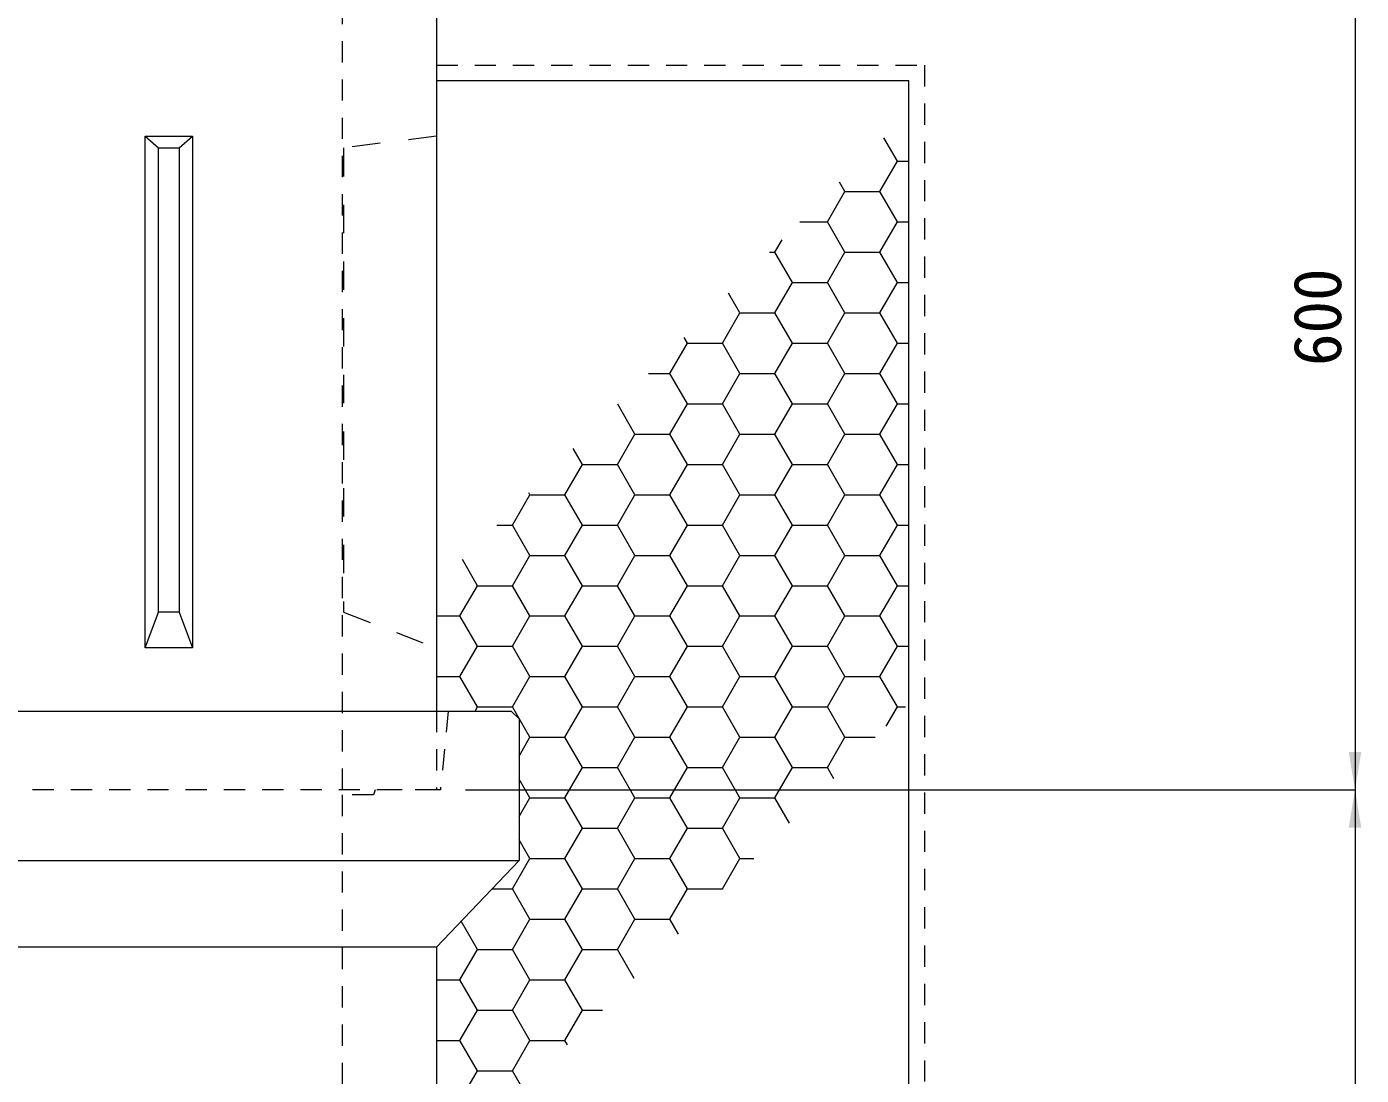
# Model space of a CAD drawing. Units: millimetres at full size; details may follow other scales. Extents: x 40781 to 122968, y -21714 to -2620.
# Drawn here: x 108094 to 108942, y -17671 to -17005 of the extents above; entities that cross this region are included whole.
import ezdxf
from ezdxf.enums import TextEntityAlignment as Align

# ---------------------------------------------------------------- set-up
doc = ezdxf.new("R2010")
doc.units = ezdxf.units.MM
doc.header["$LTSCALE"] = 18
doc.linetypes.add('USER2', pattern=[1.35, 0.75, -0.6])
doc.linetypes.add('USER3', pattern=[2, 1, -1])
for name, color, linetype, lineweight in [('0_2', 7, 'Continuous', 9), ('ハッチング', 7, 'Continuous', 5), ('寸法線', 7, 'Continuous', 9), ('本体', 2, 'Continuous', 13)]:
    doc.layers.add(name, color=color, linetype=linetype, lineweight=lineweight)
doc.styles.add('ＭＳ ゴシック', font='')
doc.styles.get('ＭＳ ゴシック').set_extended_font_data('MS Gothic')

# ---------------------------------------------------------------- blocks, each defined once
blk = doc.blocks.new('filled_arrow')
at = {"color": 0, "linetype": 'Continuous', "lineweight": -2}
blk.add_solid([(7.5, 1.25), (0, 0), (7.5, -1.25)], dxfattribs=at)

msp = doc.modelspace()

# ---------------------------------------------------------------- linework, layer by layer
at = {"layer": '0_2'}
for p, q in [((108169.17, -17074.76), (108177.67, -17082.32)), ((108190.67, -17082.32), (108199.17, -17074.76)), ((108169.17, -17399.72), (108177.67, -17377.02)), ((108190.67, -17377.02), (108199.17, -17399.72))]:
    msp.add_line(p, q, dxfattribs=at)
at = {"layer": '0_2', "linetype": 'USER3'}
for p, q in [((108354.17, -17074.76), (108295.17, -17082.32)), ((108295.17, -17082.32), (108295.17, -17377.02)), ((108295.17, -17377.02), (108354.17, -17399.72))]:
    msp.add_line(p, q, dxfattribs=at)
at = {"layer": '0_2'}
for points in [[(108169.17, -17074.76), (108199.17, -17074.76), (108199.17, -17399.72), (108169.17, -17399.72)], [(108177.67, -17082.32), (108190.67, -17082.32), (108190.67, -17377.02), (108177.67, -17377.02)]]:
    msp.add_lwpolyline(points, close=True, dxfattribs=at)
at = {"layer": 'ハッチング'}
for p, q in [((108646.91, -17090.73), (108638.35, -17075.9)), ((108635.8, -17109.97), (108646.91, -17090.73)), ((108646.91, -17090.73), (108654.17, -17090.73)), ((108613.57, -17109.97), (108610.17, -17104.08)), ((108602.46, -17129.22), (108613.57, -17109.97)), ((108613.57, -17109.97), (108635.8, -17109.97)), ((108646.91, -17129.22), (108635.8, -17109.97)), ((108585.02, -17129.22), (108602.46, -17129.22)), ((108613.57, -17148.47), (108602.46, -17129.22)), ((108635.8, -17148.47), (108646.91, -17129.22)), ((108646.91, -17129.22), (108654.17, -17129.22)), ((108569.12, -17148.47), (108573.7, -17140.55)), ((108565.78, -17148.47), (108569.12, -17148.47)), ((108580.24, -17167.72), (108569.12, -17148.47)), ((108602.46, -17167.72), (108613.57, -17148.47)), ((108613.57, -17148.47), (108635.8, -17148.47)), ((108646.91, -17167.72), (108635.8, -17148.47)), ((108569.12, -17186.96), (108580.24, -17167.72)), ((108580.24, -17167.72), (108602.46, -17167.72)), ((108613.57, -17186.96), (108602.46, -17167.72)), ((108635.8, -17186.96), (108646.91, -17167.72)), ((108646.91, -17167.72), (108654.17, -17167.72)), ((108546.9, -17186.96), (108539.72, -17174.53)), ((108535.79, -17206.21), (108546.9, -17186.96)), ((108546.9, -17186.96), (108569.12, -17186.96)), ((108580.24, -17206.21), (108569.12, -17186.96)), ((108602.46, -17206.21), (108613.57, -17186.96)), ((108613.57, -17186.96), (108635.8, -17186.96)), ((108646.91, -17206.21), (108635.8, -17186.96)), ((108502.45, -17225.46), (108513.56, -17206.21)), ((108513.56, -17206.21), (108511.54, -17202.71)), ((108513.56, -17206.21), (108535.79, -17206.21)), ((108546.9, -17225.46), (108535.79, -17206.21)), ((108569.12, -17225.46), (108580.24, -17206.21)), ((108580.24, -17206.21), (108602.46, -17206.21)), ((108613.57, -17225.46), (108602.46, -17206.21)), ((108635.8, -17225.46), (108646.91, -17206.21)), ((108646.91, -17206.21), (108654.17, -17206.21)), ((108488.79, -17225.46), (108502.45, -17225.46)), ((108513.56, -17244.71), (108502.45, -17225.46)), ((108535.79, -17244.71), (108546.9, -17225.46)), ((108546.9, -17225.46), (108569.12, -17225.46)), ((108580.24, -17244.71), (108569.12, -17225.46)), ((108602.46, -17244.71), (108613.57, -17225.46)), ((108613.57, -17225.46), (108635.8, -17225.46)), ((108646.91, -17244.71), (108635.8, -17225.46)), ((108480.22, -17263.95), (108469.27, -17244.98)), ((108502.45, -17263.95), (108513.56, -17244.71)), ((108513.56, -17244.71), (108535.79, -17244.71)), ((108546.9, -17263.95), (108535.79, -17244.71)), ((108569.12, -17263.95), (108580.24, -17244.71)), ((108580.24, -17244.71), (108602.46, -17244.71)), ((108613.57, -17263.95), (108602.46, -17244.71)), ((108635.8, -17263.95), (108646.91, -17244.71)), ((108646.91, -17244.71), (108654.17, -17244.71)), ((108469.11, -17283.2), (108480.22, -17263.95)), ((108480.23, -17263.95), (108502.45, -17263.95)), ((108513.56, -17283.2), (108502.45, -17263.95)), ((108535.79, -17283.2), (108546.9, -17263.95)), ((108546.9, -17263.95), (108569.12, -17263.95)), ((108580.24, -17283.2), (108569.12, -17263.95)), ((108602.46, -17283.2), (108613.57, -17263.95)), ((108613.57, -17263.95), (108635.8, -17263.95)), ((108646.91, -17283.2), (108635.8, -17263.95)), ((108446.89, -17283.2), (108441.09, -17273.16)), ((108435.77, -17302.45), (108446.89, -17283.2)), ((108446.89, -17283.2), (108469.11, -17283.2)), ((108480.22, -17302.45), (108469.11, -17283.2)), ((108502.45, -17302.45), (108513.56, -17283.2)), ((108513.56, -17283.2), (108535.79, -17283.2)), ((108546.9, -17302.45), (108535.79, -17283.2)), ((108569.12, -17302.45), (108580.24, -17283.2)), ((108580.24, -17283.2), (108602.46, -17283.2)), ((108613.57, -17302.45), (108602.46, -17283.2)), ((108635.8, -17302.45), (108646.91, -17283.2)), ((108646.91, -17283.2), (108654.17, -17283.2)), ((108402.44, -17321.69), (108413.55, -17302.45)), ((108413.55, -17302.45), (108412.91, -17301.34)), ((108413.55, -17302.45), (108435.77, -17302.45)), ((108446.89, -17321.7), (108435.77, -17302.45)), ((108469.11, -17321.69), (108480.22, -17302.45)), ((108480.23, -17302.45), (108502.45, -17302.45)), ((108513.56, -17321.7), (108502.45, -17302.45)), ((108535.79, -17321.69), (108546.9, -17302.45)), ((108546.9, -17302.45), (108569.12, -17302.45)), ((108580.24, -17321.7), (108569.12, -17302.45)), ((108602.46, -17321.69), (108613.57, -17302.45)), ((108613.57, -17302.45), (108635.8, -17302.45)), ((108646.91, -17321.7), (108635.8, -17302.45)), ((108392.55, -17321.7), (108402.44, -17321.7)), ((108413.55, -17340.94), (108402.44, -17321.7)), ((108435.77, -17340.94), (108446.89, -17321.69)), ((108446.89, -17321.7), (108469.11, -17321.7)), ((108480.22, -17340.94), (108469.11, -17321.7)), ((108502.45, -17340.94), (108513.56, -17321.69)), ((108513.56, -17321.7), (108535.79, -17321.7)), ((108546.9, -17340.94), (108535.79, -17321.7)), ((108569.12, -17340.94), (108580.24, -17321.69)), ((108580.24, -17321.7), (108602.46, -17321.7)), ((108613.57, -17340.94), (108602.46, -17321.7)), ((108635.8, -17340.94), (108646.91, -17321.69)), ((108646.91, -17321.7), (108654.17, -17321.7)), ((108402.44, -17360.19), (108413.55, -17340.94)), ((108413.55, -17340.94), (108435.77, -17340.94)), ((108446.89, -17360.19), (108435.77, -17340.94)), ((108469.11, -17360.19), (108480.22, -17340.94)), ((108480.23, -17340.94), (108502.45, -17340.94)), ((108513.56, -17360.19), (108502.45, -17340.94)), ((108535.79, -17360.19), (108546.9, -17340.94)), ((108546.9, -17340.94), (108569.12, -17340.94)), ((108580.24, -17360.19), (108569.12, -17340.94)), ((108602.46, -17360.19), (108613.57, -17340.94)), ((108613.57, -17340.94), (108635.8, -17340.94)), ((108646.91, -17360.19), (108635.8, -17340.94)), ((108380.21, -17360.19), (108370.64, -17343.61)), ((108369.1, -17379.44), (108380.21, -17360.19)), ((108380.21, -17360.19), (108402.44, -17360.19)), ((108413.55, -17379.44), (108402.44, -17360.19)), ((108435.77, -17379.44), (108446.89, -17360.19)), ((108446.89, -17360.19), (108469.11, -17360.19)), ((108480.22, -17379.44), (108469.11, -17360.19)), ((108502.45, -17379.44), (108513.56, -17360.19)), ((108513.56, -17360.19), (108535.79, -17360.19)), ((108546.9, -17379.44), (108535.79, -17360.19)), ((108569.12, -17379.44), (108580.24, -17360.19)), ((108580.24, -17360.19), (108602.46, -17360.19)), ((108613.57, -17379.44), (108602.46, -17360.19)), ((108635.8, -17379.44), (108646.91, -17360.19)), ((108646.91, -17360.19), (108654.17, -17360.19)), ((108354.17, -17379.44), (108369.1, -17379.44)), ((108380.21, -17398.68), (108369.1, -17379.44)), ((108402.44, -17398.68), (108413.55, -17379.44)), ((108413.55, -17379.44), (108435.77, -17379.44)), ((108446.89, -17398.68), (108435.77, -17379.44)), ((108469.11, -17398.68), (108480.22, -17379.44)), ((108480.23, -17379.44), (108502.45, -17379.44)), ((108513.56, -17398.68), (108502.45, -17379.44)), ((108535.79, -17398.68), (108546.9, -17379.44)), ((108546.9, -17379.44), (108569.12, -17379.44)), ((108580.24, -17398.68), (108569.12, -17379.44)), ((108602.46, -17398.68), (108613.57, -17379.44)), ((108613.57, -17379.44), (108635.8, -17379.44)), ((108646.91, -17398.68), (108635.8, -17379.44)), ((108369.1, -17417.93), (108380.21, -17398.68)), ((108380.21, -17398.68), (108402.44, -17398.68)), ((108413.55, -17417.93), (108402.44, -17398.68)), ((108435.77, -17417.93), (108446.89, -17398.68)), ((108446.89, -17398.68), (108469.11, -17398.68)), ((108480.22, -17417.93), (108469.11, -17398.68)), ((108502.45, -17417.93), (108513.56, -17398.68)), ((108513.56, -17398.68), (108535.79, -17398.68)), ((108546.9, -17417.93), (108535.79, -17398.68)), ((108569.12, -17417.93), (108580.24, -17398.68)), ((108580.24, -17398.68), (108602.46, -17398.68)), ((108613.57, -17417.93), (108602.46, -17398.68)), ((108635.8, -17417.93), (108646.91, -17398.68)), ((108646.91, -17398.68), (108654.17, -17398.68)), ((108354.17, -17417.93), (108369.1, -17417.93)), ((108380.21, -17437.18), (108369.1, -17417.93)), ((108402.44, -17437.18), (108413.55, -17417.93)), ((108413.55, -17417.93), (108435.77, -17417.93)), ((108446.89, -17437.18), (108435.77, -17417.93)), ((108469.11, -17437.18), (108480.22, -17417.93)), ((108480.23, -17417.93), (108502.45, -17417.93)), ((108513.56, -17437.18), (108502.45, -17417.93)), ((108535.79, -17437.18), (108546.9, -17417.93)), ((108546.9, -17417.93), (108569.12, -17417.93)), ((108580.24, -17437.18), (108569.12, -17417.93)), ((108602.46, -17437.18), (108613.57, -17417.93)), ((108613.57, -17417.93), (108635.8, -17417.93)), ((108646.91, -17437.18), (108635.8, -17417.93)), ((108378.72, -17439.76), (108380.21, -17437.18)), ((108380.21, -17437.18), (108402.44, -17437.18)), ((108413.55, -17456.43), (108402.44, -17437.18)), ((108435.77, -17456.43), (108446.89, -17437.18)), ((108446.89, -17437.18), (108469.11, -17437.18)), ((108480.22, -17456.43), (108469.11, -17437.18)), ((108502.45, -17456.43), (108513.56, -17437.18)), ((108513.56, -17437.18), (108535.79, -17437.18)), ((108546.9, -17456.43), (108535.79, -17437.18)), ((108569.12, -17456.43), (108580.24, -17437.18)), ((108580.24, -17437.18), (108602.46, -17437.18)), ((108613.57, -17456.43), (108602.46, -17437.18)), ((108639.87, -17449.37), (108646.91, -17437.18)), ((108646.91, -17437.18), (108652.07, -17437.18)), ((108406.67, -17468.35), (108413.55, -17456.43)), ((108413.55, -17456.43), (108435.77, -17456.43)), ((108446.89, -17475.67), (108435.77, -17456.43)), ((108469.11, -17475.67), (108480.22, -17456.43)), ((108480.23, -17456.43), (108502.45, -17456.43)), ((108513.56, -17475.67), (108502.45, -17456.43)), ((108535.79, -17475.67), (108546.9, -17456.43)), ((108546.9, -17456.43), (108569.12, -17456.43)), ((108580.24, -17475.67), (108569.12, -17456.43)), ((108602.46, -17475.67), (108613.57, -17456.43)), ((108613.57, -17456.43), (108632.82, -17456.43)), ((108435.77, -17494.92), (108446.89, -17475.67)), ((108446.89, -17475.67), (108469.11, -17475.67)), ((108480.22, -17494.92), (108469.11, -17475.67)), ((108502.45, -17494.92), (108513.56, -17475.67)), ((108513.56, -17475.67), (108535.79, -17475.67)), ((108546.9, -17494.92), (108535.79, -17475.67)), ((108569.12, -17494.92), (108580.24, -17475.67)), ((108580.24, -17475.67), (108602.46, -17475.67)), ((108606.53, -17482.72), (108602.46, -17475.67)), ((108413.55, -17494.92), (108406.67, -17483)), ((108406.67, -17506.84), (108413.55, -17494.92)), ((108413.55, -17494.92), (108435.77, -17494.92)), ((108446.89, -17514.17), (108435.77, -17494.92)), ((108469.11, -17514.17), (108480.22, -17494.92)), ((108480.23, -17494.92), (108502.45, -17494.92)), ((108513.56, -17514.17), (108502.45, -17494.92)), ((108535.79, -17514.17), (108546.9, -17494.92)), ((108546.9, -17494.92), (108569.12, -17494.92)), ((108578.35, -17510.9), (108569.12, -17494.92)), ((108435.77, -17533.42), (108446.89, -17514.17)), ((108446.89, -17514.17), (108469.11, -17514.17)), ((108480.22, -17533.42), (108469.11, -17514.17)), ((108502.45, -17533.42), (108513.56, -17514.17)), ((108513.56, -17514.17), (108535.79, -17514.17)), ((108546.9, -17533.42), (108535.79, -17514.17)), ((108413.55, -17533.42), (108406.67, -17521.5)), ((108402.44, -17552.66), (108413.55, -17533.42)), ((108413.55, -17533.42), (108435.77, -17533.42)), ((108446.89, -17552.66), (108435.77, -17533.42)), ((108469.11, -17552.66), (108480.22, -17533.42)), ((108480.23, -17533.42), (108502.45, -17533.42)), ((108513.56, -17552.66), (108502.45, -17533.42)), ((108535.79, -17552.66), (108546.9, -17533.42)), ((108546.9, -17533.42), (108555.83, -17533.42)), ((108389.57, -17552.66), (108402.44, -17552.66)), ((108413.55, -17571.91), (108402.44, -17552.66)), ((108435.77, -17571.91), (108446.89, -17552.66)), ((108446.89, -17552.66), (108469.11, -17552.66)), ((108480.22, -17571.91), (108469.11, -17552.66)), ((108502.45, -17571.91), (108513.56, -17552.66)), ((108513.56, -17552.66), (108535.79, -17552.66)), ((108536.08, -17553.17), (108535.79, -17552.66)), ((108402.44, -17591.16), (108413.55, -17571.91)), ((108413.55, -17571.91), (108435.77, -17571.91)), ((108446.89, -17591.16), (108435.77, -17571.91)), ((108469.11, -17591.16), (108480.22, -17571.91)), ((108480.23, -17571.91), (108502.45, -17571.91)), ((108507.9, -17581.35), (108502.45, -17571.91)), ((108380.21, -17591.16), (108369.89, -17573.28)), ((108369.1, -17610.41), (108380.21, -17591.16)), ((108380.21, -17591.16), (108402.44, -17591.16)), ((108413.55, -17610.41), (108402.44, -17591.16)), ((108435.77, -17610.41), (108446.89, -17591.16)), ((108446.89, -17591.16), (108469.11, -17591.16)), ((108479.72, -17609.53), (108469.11, -17591.16)), ((108354.17, -17610.41), (108369.1, -17610.41)), ((108380.21, -17629.65), (108369.1, -17610.41)), ((108402.44, -17629.65), (108413.55, -17610.41)), ((108413.55, -17610.41), (108435.77, -17610.41)), ((108446.89, -17629.65), (108435.77, -17610.41)), ((108369.1, -17648.9), (108380.21, -17629.65)), ((108380.21, -17629.65), (108402.44, -17629.65)), ((108413.55, -17648.9), (108402.44, -17629.65)), ((108435.77, -17648.9), (108446.89, -17629.65)), ((108446.89, -17629.65), (108459.59, -17629.65)), ((108354.17, -17648.9), (108369.1, -17648.9)), ((108380.21, -17668.15), (108369.1, -17648.9)), ((108402.44, -17668.15), (108413.55, -17648.9)), ((108413.55, -17648.9), (108435.77, -17648.9)), ((108437.45, -17651.8), (108435.77, -17648.9)), ((108369.1, -17687.4), (108380.21, -17668.15)), ((108380.21, -17668.15), (108402.44, -17668.15)), ((108409.27, -17679.98), (108402.44, -17668.15))]:
    msp.add_line(p, q, dxfattribs=at)
at = {"layer": 'ハッチング', "linetype": 'USER2', "lineweight": 9}
msp.add_lwpolyline([(108354.17, -17029.76), (108664.17, -17029.76), (108664.17, -18374.76), (107474.17, -18374.76), (107474.17, -17029.76), (107784.17, -17029.76)], dxfattribs=at)
at = {"layer": 'ハッチング', "lineweight": 20}
msp.add_lwpolyline([(107784.17, -17039.76), (107484.17, -17039.76), (107484.17, -18364.76), (108654.17, -18364.76), (108654.17, -17039.76), (108354.17, -17039.76)], dxfattribs=at)
at = {"layer": '寸法線'}
for p, q in [((108937.57, -16889.75), (108937.57, -17489.75)), ((108372.66, -17489.75), (108937.57, -17489.75)), ((108372.66, -17489.75), (108937.57, -17489.75)), ((108937.57, -17489.75), (108937.57, -18089.76))]:
    msp.add_line(p, q, dxfattribs=at)
at = {"layer": '本体', "linetype": 'USER2'}
for p, q in [((108294.17, -16892.97), (108294.17, -17489.76)), ((108361.67, -17439.76), (108356.66, -17489.75)), ((108314.16, -17492.96), (108294.17, -17492.97)), ((108294.17, -17492.97), (108294.17, -18089.76)), ((108315.16, -17489.76), (108314.16, -17492.96)), ((108356.66, -17489.75), (108315.16, -17489.76))]:
    msp.add_line(p, q, dxfattribs=at)
at = {"layer": '本体'}
for p, q in [((107736.67, -17439.76), (108401.67, -17439.76)), ((108401.67, -17439.76), (108406.67, -17444.76)), ((108406.67, -17444.76), (108406.67, -17534.76)), ((108406.67, -17534.76), (108354.17, -17589.76)), ((108354.17, -17589.76), (108354.17, -18089.76))]:
    msp.add_line(p, q, dxfattribs=at)
at = {"layer": '本体', "linetype": 'USER2', "lineweight": 9}
for p, q in [((108354.17, -17439.76), (108354.17, -17489.76)), ((108354.17, -17489.75), (107784.17, -17489.76))]:
    msp.add_line(p, q, dxfattribs=at)
at = {"layer": '本体', "lineweight": 9}
for p, q in [((107731.67, -17534.76), (108406.67, -17534.76)), ((108354.17, -17589.76), (107784.17, -17589.76))]:
    msp.add_line(p, q, dxfattribs=at)
at = {"layer": '本体'}
msp.add_lwpolyline([(108406.67, -16934.76), (108354.17, -16989.76), (108354.17, -17439.76)], dxfattribs=at)

# ---------------------------------------------------------------- block references
at = {"layer": '寸法線', "xscale": 3.2, "yscale": 3.2}
for rotation in [90, 270]:
    msp.add_blockref('filled_arrow', (108937.57, -17489.75), dxfattribs=dict(at, rotation=rotation))

# ---------------------------------------------------------------- texts
at = {"layer": '寸法線', "style": 'ＭＳ ゴシック'}
msp.add_text('600', height=30.38, rotation=90, dxfattribs=at).set_placement((108913.57, -17189.75), align=Align.MIDDLE_CENTER)

doc.saveas('drawing.dxf')
